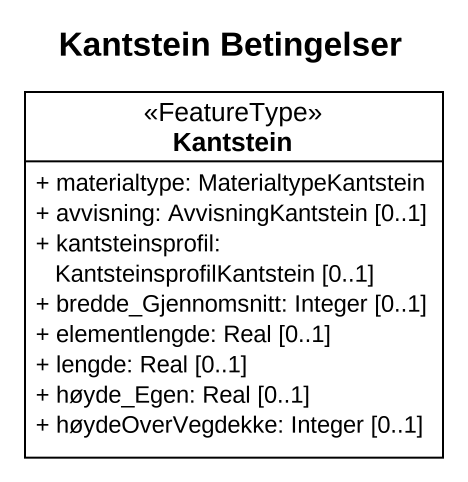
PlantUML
@startuml
title Kantstein Betingelser
hide circle
hide empty members
skinparam classAttributeIconSize 0
class Kantstein <<FeatureType>> {
  + materialtype: MaterialtypeKantstein
  + avvisning: AvvisningKantstein [0..1]
  + kantsteinsprofil: KantsteinsprofilKantstein [0..1]
  + bredde_Gjennomsnitt: Integer [0..1]
  + elementlengde: Real [0..1]
  + lengde: Real [0..1]
  + høyde_Egen: Real [0..1]
  + høydeOverVegdekke: Integer [0..1]
}
@enduml
